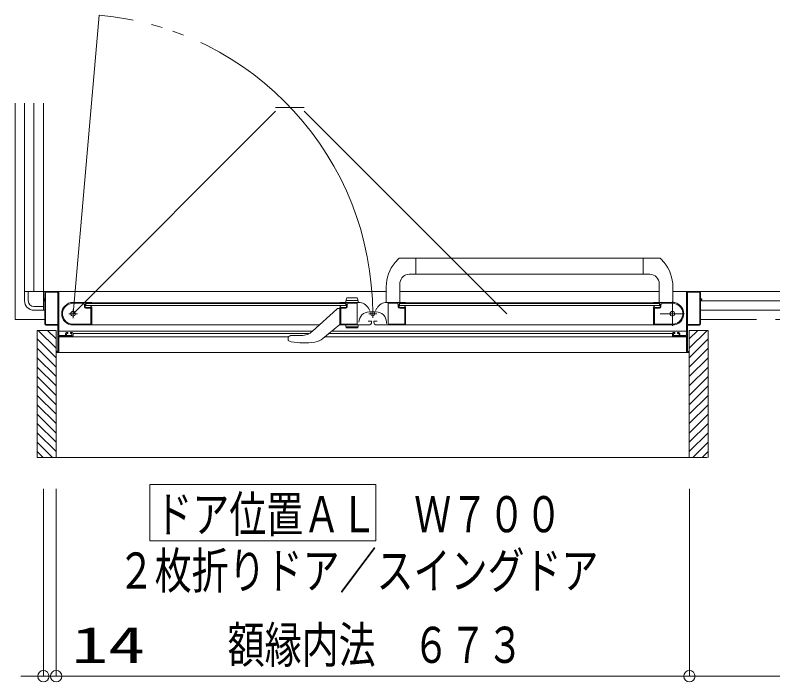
# Model space of a CAD drawing. Units: millimetres on the paper. Extents: x -305 to 305, y -152 to 152.
# Drawn here: x -133.93 to -93.67, y -75.67 to -40.25 of the extents above; entities that cross this region are included whole.
import ezdxf
from ezdxf.enums import TextEntityAlignment as Align

# ---------------------------------------------------------------- set-up
doc = ezdxf.new("R2010")
doc.units = ezdxf.units.MM
doc.linetypes.add('LONG_CHAIN', pattern=[21, 18, -1, 1, -1])
doc.linetypes.add('LONG_DOUBLE_CHAIN', pattern=[21.8, 18, -1, 0.6, -0.6, 0.6, -1])
doc.layers.add('0-0_0', color=7, linetype='Continuous', lineweight=9)
doc.layers.add('0-1_VIEW0001', color=7, linetype='Continuous', lineweight=9)
doc.styles.add('ＭＳ ゴシック', font='')
doc.styles.get('ＭＳ ゴシック').set_extended_font_data('MS Gothic')

# ---------------------------------------------------------------- blocks, each defined once
blk = doc.blocks.new('_ORIGIN')
at = {"layer": '0-0_0'}
blk.add_line((0, 0), (-1, 0), dxfattribs=at)
blk.add_circle((0, 0), 0.5, dxfattribs=at)

msp = doc.modelspace()

# ---------------------------------------------------------------- linework, layer by layer
at = {"layer": '0-0_0'}
for p, q in [((-132.434, -65.416), (-132.434, -75.375)), ((-131.754, -65.416), (-131.754, -75.375)), ((-131.754, -65.416), (-131.754, -75.375)), ((-98.104, -65.416), (-98.104, -75.375)), ((-98.104, -65.416), (-98.104, -75.375)), ((-133.034, -75.375), (-133.634, -75.375)), ((-131.754, -75.375), (-132.434, -75.375)), ((-131.754, -75.375), (-126.506, -75.375)), ((-131.154, -75.375), (-130.554, -75.375)), ((-98.704, -75.375), (-131.154, -75.375)), ((-53.034, -75.375), (-97.504, -75.375))]:
    msp.add_line(p, q, dxfattribs=at)
at = {"layer": '0-1_VIEW0001', "linetype": 'LONG_DOUBLE_CHAIN'}
for p, q in [((-129.471, -40.248), (-130.859, -56.112)), ((-133.934, -44.927), (-133.934, -56.427)), ((-130.859, -56.112), (-120.099, -45.352)), ((-118.573, -45.152), (-120.099, -45.152)), ((-107.812, -56.112), (-118.573, -45.352)), ((-132.359, -56.427), (-133.934, -56.427)), ((-50.934, -56.427), (-97.509, -56.427))]:
    msp.add_line(p, q, dxfattribs=at)
at = {"layer": '0-1_VIEW0001'}
for p, q in [((-133.434, -54.927), (-133.434, -44.927)), ((-133.434, -44.927), (-133.434, -54.927)), ((-132.934, -54.927), (-132.934, -44.927)), ((-132.434, -55.927), (-132.434, -44.927)), ((-113.746, -53.387), (-113.563, -53.189)), ((-100.56, -53.162), (-113.495, -53.162)), ((-112.633, -54.017), (-112.633, -53.162)), ((-100.56, -54.017), (-100.56, -53.162)), ((-100.56, -53.162), (-99.699, -53.162)), ((-99.446, -53.389), (-99.63, -53.189)), ((-112.633, -54.017), (-112.988, -54.017)), ((-100.56, -54.012), (-112.633, -54.012)), ((-100.56, -54.017), (-100.205, -54.017)), ((-114.209, -54.684), (-114.212, -55.502)), ((-113.484, -54.448), (-113.483, -55.502)), ((-99.705, -54.517), (-99.705, -55.512)), ((-98.984, -54.684), (-98.981, -55.502)), ((-133.434, -54.927), (-114.21, -54.927)), ((-133.034, -54.927), (-133.434, -54.927)), ((-133.434, -54.927), (-133.434, -55.427)), ((-133.234, -54.927), (-133.234, -55.427)), ((-132.359, -54.977), (-132.359, -55.312)), ((-132.314, -54.987), (-132.314, -56.667)), ((-114.21, -54.927), (-132.309, -54.927)), ((-131.674, -54.972), (-132.299, -54.972)), ((-131.659, -56.667), (-131.659, -54.987)), ((-131.609, -57.247), (-131.609, -54.952)), ((-99.709, -54.927), (-113.484, -54.927)), ((-97.557, -54.927), (-98.983, -54.927)), ((-98.259, -57.247), (-98.259, -54.952)), ((-98.209, -56.667), (-98.209, -54.987)), ((-98.194, -54.972), (-97.569, -54.972)), ((-97.554, -54.987), (-97.554, -56.667)), ((-97.509, -54.977), (-97.509, -55.312)), ((-132.434, -55.337), (-132.434, -55.357)), ((-132.434, -55.427), (-132.359, -55.427)), ((-132.434, -55.927), (-132.434, -55.527)), ((-132.374, -55.327), (-132.424, -55.327)), ((-132.424, -55.367), (-132.374, -55.367)), ((-132.359, -55.382), (-132.359, -56.677)), ((-129.874, -55.512), (-130.859, -55.512)), ((-130.329, -55.557), (-130.859, -55.557)), ((-116.684, -55.527), (-129.859, -55.527)), ((-129.859, -55.553), (-129.859, -55.527)), ((-116.684, -55.527), (-116.684, -55.553)), ((-116.669, -55.512), (-115.683, -55.512)), ((-116.385, -55.512), (-116.333, -55.318)), ((-116.358, -55.412), (-115.711, -55.412)), ((-115.809, -55.262), (-116.26, -55.262)), ((-115.769, -55.557), (-116.219, -55.557)), ((-115.685, -55.512), (-115.737, -55.318)), ((-113.199, -55.512), (-114.185, -55.512)), ((-114.099, -55.557), (-113.649, -55.557)), ((-113.184, -55.527), (-100.009, -55.527)), ((-113.184, -55.527), (-113.184, -55.553)), ((-100.009, -55.553), (-100.009, -55.527)), ((-99.994, -55.512), (-99.009, -55.512)), ((-99.539, -55.557), (-99.009, -55.557)), ((-97.509, -55.382), (-97.509, -56.677)), ((-97.509, -55.427), (-52.434, -55.427)), ((-97.494, -55.327), (-97.444, -55.327)), ((-97.444, -55.367), (-97.494, -55.367)), ((-97.434, -55.337), (-97.434, -55.357)), ((-132.934, -55.727), (-132.434, -55.727)), ((-132.434, -55.927), (-132.934, -55.927)), ((-132.434, -55.927), (-132.359, -55.927)), ((-132.359, -55.927), (-132.434, -55.927)), ((-130.254, -55.747), (-130.254, -55.632)), ((-130.209, -55.727), (-130.209, -55.602)), ((-116.359, -55.577), (-130.184, -55.577)), ((-130.184, -55.677), (-130.184, -55.577)), ((-116.359, -55.677), (-130.184, -55.677)), ((-129.919, -55.822), (-130.179, -55.822)), ((-129.934, -55.777), (-130.159, -55.777)), ((-129.909, -56.652), (-129.909, -55.832)), ((-129.888, -55.737), (-129.894, -55.737)), ((-129.88, -55.575), (-129.866, -55.566)), ((-129.866, -55.748), (-129.88, -55.739)), ((-129.859, -56.702), (-129.859, -55.76)), ((-116.846, -55.866), (-118.134, -57.044)), ((-116.684, -55.837), (-116.775, -55.837)), ((-116.684, -55.76), (-116.684, -56.702)), ((-116.677, -55.566), (-116.663, -55.575)), ((-116.663, -55.739), (-116.677, -55.748)), ((-116.649, -55.737), (-116.655, -55.737)), ((-116.634, -55.837), (-116.634, -56.652)), ((-116.369, -55.822), (-116.619, -55.822)), ((-116.384, -55.777), (-116.609, -55.777)), ((-116.359, -55.577), (-116.359, -55.677)), ((-116.334, -55.602), (-116.334, -55.727)), ((-116.294, -55.632), (-116.294, -55.747)), ((-115.754, -56.652), (-115.754, -55.572)), ((-115.088, -55.942), (-115.163, -55.812)), ((-114.78, -55.942), (-114.705, -55.812)), ((-114.114, -56.652), (-114.114, -55.572)), ((-113.574, -55.632), (-113.574, -55.747)), ((-113.534, -55.602), (-113.534, -55.727)), ((-113.509, -55.577), (-113.509, -55.677)), ((-113.509, -55.577), (-99.684, -55.577)), ((-113.509, -55.677), (-99.684, -55.677)), ((-113.499, -55.822), (-113.249, -55.822)), ((-113.484, -55.777), (-113.259, -55.777)), ((-113.234, -55.837), (-113.234, -56.652)), ((-113.219, -55.737), (-113.213, -55.737)), ((-113.191, -55.566), (-113.205, -55.575)), ((-113.205, -55.739), (-113.191, -55.748)), ((-113.184, -56.712), (-113.184, -55.76)), ((-100.009, -56.702), (-100.009, -55.76)), ((-99.988, -55.575), (-100.002, -55.566)), ((-100.002, -55.748), (-99.988, -55.739)), ((-99.98, -55.737), (-99.974, -55.737)), ((-99.959, -56.652), (-99.959, -55.832)), ((-99.949, -55.822), (-99.689, -55.822)), ((-99.934, -55.777), (-99.709, -55.777)), ((-99.684, -55.677), (-99.684, -55.577)), ((-99.659, -55.727), (-99.659, -55.602)), ((-99.614, -55.747), (-99.614, -55.632)), ((-97.509, -55.927), (-52.434, -55.927)), ((-52.434, -55.927), (-97.509, -55.927)), ((-114.744, -56.018), (-115.124, -56.018)), ((-132.309, -56.727), (-131.674, -56.727)), ((-132.299, -56.682), (-131.674, -56.682)), ((-131.659, -56.742), (-131.659, -58.112)), ((-130.933, -56.662), (-129.919, -56.662)), ((-130.859, -56.712), (-117.771, -56.712)), ((-117.579, -57.425), (-116.684, -56.687)), ((-116.714, -56.712), (-115.144, -56.712)), ((-116.624, -56.662), (-115.764, -56.662)), ((-116.385, -56.712), (-116.351, -56.836)), ((-115.019, -56.507), (-115.169, -56.507)), ((-114.994, -56.562), (-114.994, -56.532)), ((-114.874, -56.562), (-114.874, -56.532)), ((-114.849, -56.507), (-114.699, -56.507)), ((-113.153, -56.712), (-114.724, -56.712)), ((-114.204, -56.638), (-114.204, -56.558)), ((-113.244, -56.662), (-114.104, -56.662)), ((-99.009, -56.712), (-113.184, -56.712)), ((-98.935, -56.662), (-99.949, -56.662)), ((-98.209, -56.742), (-98.209, -58.112)), ((-97.569, -56.682), (-98.194, -56.682)), ((-97.559, -56.727), (-98.194, -56.727)), ((-131.759, -57.952), (-132.709, -57.002)), ((-131.759, -57.452), (-132.209, -57.002)), ((-131.759, -63.752), (-131.759, -57.002)), ((-131.609, -57.033), (-118.122, -57.033)), ((-131.259, -57.162), (-131.259, -57.247)), ((-131.154, -57.112), (-131.209, -57.112)), ((-131.199, -57.162), (-131.154, -57.162)), ((-131.139, -57.147), (-131.139, -57.127)), ((-130.989, -57.127), (-130.989, -57.147)), ((-130.909, -57.112), (-130.974, -57.112)), ((-130.974, -57.162), (-130.929, -57.162)), ((-130.859, -57.262), (-130.859, -57.162)), ((-130.859, -57.173), (-118.319, -57.173)), ((-117.274, -57.173), (-99.009, -57.173)), ((-117.104, -57.033), (-98.259, -57.033)), ((-116.358, -56.812), (-115.711, -56.812)), ((-115.752, -56.862), (-116.318, -56.862)), ((-99.009, -57.262), (-99.009, -57.162)), ((-98.959, -57.112), (-98.894, -57.112)), ((-98.894, -57.162), (-98.939, -57.162)), ((-98.879, -57.127), (-98.879, -57.147)), ((-98.729, -57.147), (-98.729, -57.127)), ((-98.714, -57.112), (-98.659, -57.112)), ((-98.669, -57.162), (-98.714, -57.162)), ((-98.609, -57.162), (-98.609, -57.247)), ((-98.109, -57.452), (-97.659, -57.002)), ((-98.109, -57.952), (-97.159, -57.002)), ((-98.109, -57.002), (-97.109, -57.002)), ((-98.109, -63.752), (-98.109, -57.002)), ((-97.109, -63.752), (-97.109, -57.002)), ((-131.759, -58.452), (-132.759, -57.452)), ((-131.609, -58.162), (-131.609, -57.327)), ((-131.609, -57.35), (-119.434, -57.35)), ((-131.274, -57.262), (-131.594, -57.262)), ((-131.594, -57.312), (-130.909, -57.312)), ((-131.214, -57.247), (-131.214, -57.177)), ((-130.929, -57.262), (-131.199, -57.262)), ((-130.914, -57.177), (-130.914, -57.247)), ((-119.434, -57.409), (-119.434, -57.491)), ((-119.421, -57.534), (-119.421, -57.533)), ((-119.421, -57.534), (-119.386, -57.561)), ((-119.399, -57.332), (-119.401, -57.334)), ((-119.271, -57.605), (-119.386, -57.561)), ((-118.718, -57.271), (-119.237, -57.271)), ((-117.489, -57.35), (-98.259, -57.35)), ((-98.274, -57.312), (-98.959, -57.312)), ((-98.954, -57.177), (-98.954, -57.247)), ((-98.939, -57.262), (-98.669, -57.262)), ((-98.654, -57.247), (-98.654, -57.177)), ((-98.594, -57.262), (-98.274, -57.262)), ((-98.259, -58.162), (-98.259, -57.327)), ((-98.109, -58.452), (-97.109, -57.452)), ((-131.759, -58.952), (-132.759, -57.952)), ((-98.109, -58.952), (-97.109, -57.952)), ((-131.674, -58.127), (-131.744, -58.127)), ((-131.744, -58.177), (-131.624, -58.177)), ((-131.609, -58.177), (-98.259, -58.177)), ((-98.124, -58.177), (-98.244, -58.177)), ((-98.194, -58.127), (-98.124, -58.127)), ((-131.759, -59.452), (-132.759, -58.452)), ((-98.109, -59.452), (-97.109, -58.452)), ((-131.759, -59.952), (-132.759, -58.952)), ((-98.109, -59.952), (-97.109, -58.952)), ((-131.759, -60.452), (-132.759, -59.452)), ((-98.109, -60.452), (-97.109, -59.452)), ((-131.759, -60.952), (-132.759, -59.952)), ((-98.109, -60.952), (-97.109, -59.952)), ((-131.759, -61.452), (-132.759, -60.452)), ((-98.109, -61.452), (-97.109, -60.452)), ((-131.759, -61.952), (-132.759, -60.952)), ((-98.109, -61.952), (-97.109, -60.952)), ((-131.759, -62.452), (-132.759, -61.452)), ((-98.109, -62.452), (-97.109, -61.452)), ((-131.759, -62.947), (-132.759, -61.947)), ((-98.109, -62.947), (-97.109, -61.947)), ((-131.759, -63.442), (-132.759, -62.442)), ((-98.109, -63.442), (-97.109, -62.442)), ((-131.944, -63.752), (-132.759, -62.937)), ((-97.924, -63.752), (-97.109, -62.937)), ((-132.439, -63.752), (-132.759, -63.432)), ((-97.429, -63.752), (-97.109, -63.432)), ((-97.16, -63.752), (-132.759, -63.752)), ((-126.77, -68.182), (-126.77, -65.182)), ((-126.77, -65.182), (-114.77, -65.182)), ((-114.77, -68.182), (-114.77, -65.182)), ((-126.77, -68.182), (-114.77, -68.182))]:
    msp.add_line(p, q, dxfattribs=at)
at = {"layer": '0-1_VIEW0001', "linetype": 'LONG_CHAIN'}
for p, q in [((-99.009, -55.462), (-99.009, -56.762)), ((-130.859, -56.342), (-130.859, -55.882)), ((-114.934, -56.324), (-114.934, -55.933)), ((-131.089, -56.112), (-130.629, -56.112)), ((-114.721, -56.112), (-115.146, -56.112)), ((-99.659, -56.112), (-98.359, -56.112))]:
    msp.add_line(p, q, dxfattribs=at)
at = {"layer": '0-1_VIEW0001', "color": 5}
msp.add_line((-131.759, -57.002), (-131.759, -63.752), dxfattribs=at)
at = {"layer": '0-1_VIEW0001'}
for points in [[(-97.559, -54.927), (-51.434, -54.927), (-51.434, -44.927)], [(-116.385, -56.712), (-115.685, -56.712), (-115.718, -56.836)], [(-132.759, -63.752), (-132.759, -57.002), (-131.759, -57.002)], [(-119.434, -57.491), (-119.434, -57.493), (-119.434, -57.495), (-119.433, -57.497), (-119.433, -57.5), (-119.433, -57.502), (-119.432, -57.504), (-119.432, -57.506), (-119.432, -57.509), (-119.431, -57.511), (-119.431, -57.513), (-119.43, -57.515), (-119.429, -57.517), (-119.429, -57.52), (-119.428, -57.522), (-119.427, -57.524), (-119.426, -57.526), (-119.425, -57.528), (-119.424, -57.53), (-119.422, -57.532), (-119.421, -57.533)], [(-119.398, -57.332), (-119.397, -57.331), (-119.396, -57.33), (-119.395, -57.33), (-119.394, -57.329), (-119.393, -57.328), (-119.392, -57.327), (-119.39, -57.326), (-119.389, -57.324), (-119.387, -57.323), (-119.386, -57.322), (-119.385, -57.321), (-119.383, -57.32), (-119.382, -57.319), (-119.38, -57.318), (-119.379, -57.317), (-119.377, -57.316), (-119.376, -57.315), (-119.374, -57.314), (-119.373, -57.313), (-119.37, -57.311), (-119.366, -57.309), (-119.363, -57.307), (-119.36, -57.305), (-119.357, -57.303), (-119.353, -57.301), (-119.349, -57.299), (-119.346, -57.297), (-119.342, -57.295), (-119.338, -57.293), (-119.334, -57.292), (-119.331, -57.29), (-119.327, -57.289), (-119.323, -57.287), (-119.319, -57.286), (-119.315, -57.284), (-119.311, -57.283), (-119.307, -57.282), (-119.303, -57.28), (-119.298, -57.279)], [(-119.298, -57.279), (-119.294, -57.278), (-119.29, -57.277), (-119.286, -57.276), (-119.282, -57.275), (-119.277, -57.275), (-119.273, -57.274), (-119.269, -57.273), (-119.264, -57.273), (-119.26, -57.272), (-119.255, -57.272), (-119.253, -57.271), (-119.251, -57.271), (-119.249, -57.271), (-119.247, -57.271), (-119.245, -57.271), (-119.243, -57.271), (-119.241, -57.271), (-119.238, -57.271), (-119.236, -57.271), (-119.234, -57.271)]]:
    msp.add_lwpolyline(points, dxfattribs=at)
for centre, radius in [((-130.859, -56.112), 0.125), ((-114.934, -56.112), 0.113), ((-99.009, -56.112), 0.125)]:
    msp.add_circle(centre, radius, dxfattribs=at)
at = {"layer": '0-1_VIEW0001', "linetype": 'LONG_DOUBLE_CHAIN'}
msp.add_arc((-130.859, -56.112), 15.925, 0, 85, dxfattribs=at)
at = {"layer": '0-1_VIEW0001'}
for centre, radius, start, end in [((-112.139, -54.692), 2.07, 140.9419, 179.8), ((-113.494, -53.262), 0.1, 90, 133.4724), ((-99.699, -53.262), 0.1, 46.5276, 90), ((-101.054, -54.692), 2.07, 0.2, 39.0242), ((-112.988, -54.517), 0.5, 90, 172.0444), ((-100.205, -54.517), 0.5, 0, 90), ((-132.309, -54.977), 0.05, 90, 180), ((-132.299, -54.987), 0.015, 90, 180), ((-131.674, -54.987), 0.015, 0, 90), ((-131.634, -54.952), 0.025, 0, 90), ((-98.234, -54.952), 0.025, 90, 180), ((-98.194, -54.987), 0.015, 90, 180), ((-97.569, -54.987), 0.015, 0, 90), ((-97.559, -54.977), 0.05, 0, 90), ((-132.934, -55.427), 0.5, 180, 270), ((-132.934, -55.427), 0.3, 180, 270), ((-132.424, -55.337), 0.01, 90, 180), ((-132.424, -55.357), 0.01, 180, 270), ((-132.374, -55.312), 0.015, 270, 0), ((-132.374, -55.382), 0.015, 0, 90), ((-130.859, -56.112), 0.6, 90, 270), ((-130.859, -56.112), 0.555, 90, 262.2329), ((-130.329, -55.632), 0.075, 0, 90), ((-129.874, -55.527), 0.015, 0, 90), ((-129.874, -55.553), 0.015, 300.9638, 0), ((-116.669, -55.527), 0.015, 90, 180), ((-116.669, -55.553), 0.015, 180, 239.0362), ((-116.26, -55.337), 0.075, 90, 165), ((-116.219, -55.632), 0.075, 90, 180), ((-115.809, -55.337), 0.075, 15, 90), ((-115.769, -55.572), 0.015, 0, 90), ((-115.683, -56.112), 0.6, 30, 90), ((-114.185, -56.112), 0.6, 90, 150), ((-114.099, -55.572), 0.015, 90, 180), ((-113.649, -55.632), 0.075, 0, 90), ((-113.199, -55.527), 0.015, 0, 90), ((-113.199, -55.553), 0.015, 300.9638, 0), ((-99.994, -55.527), 0.015, 90, 180), ((-99.994, -55.553), 0.015, 180, 239.0362), ((-99.539, -55.632), 0.075, 90, 180), ((-99.009, -56.112), 0.6, 270, 90), ((-99.009, -56.112), 0.555, 277.7671, 90), ((-97.494, -55.312), 0.015, 180, 270), ((-97.494, -55.382), 0.015, 90, 180), ((-97.444, -55.337), 0.01, 0, 90), ((-97.444, -55.357), 0.01, 270, 0), ((-130.179, -55.747), 0.075, 180, 270), ((-130.184, -55.602), 0.025, 90, 180), ((-130.159, -55.727), 0.05, 180, 270), ((-129.934, -55.752), 0.025, 270, 0), ((-129.919, -55.832), 0.01, 0, 90), ((-129.894, -55.752), 0.015, 90, 180), ((-129.888, -55.562), 0.015, 270, 300.9638), ((-129.888, -55.752), 0.015, 59.0362, 90), ((-129.874, -55.76), 0.015, 0, 59.0362), ((-116.775, -55.937), 0.1, 90, 132.4362), ((-116.669, -55.76), 0.015, 120.9638, 180), ((-116.655, -55.562), 0.015, 239.0362, 270), ((-116.655, -55.752), 0.015, 90, 120.9638), ((-116.649, -55.752), 0.015, 0, 90), ((-116.609, -55.752), 0.025, 180, 270), ((-116.619, -55.837), 0.015, 90, 180), ((-116.384, -55.727), 0.05, 270, 0), ((-116.369, -55.747), 0.075, 270, 0), ((-116.359, -55.602), 0.025, 0, 90), ((-113.499, -55.747), 0.075, 180, 270), ((-113.509, -55.602), 0.025, 90, 180), ((-113.484, -55.727), 0.05, 180, 270), ((-113.259, -55.752), 0.025, 270, 0), ((-113.249, -55.837), 0.015, 0, 90), ((-113.219, -55.752), 0.015, 90, 180), ((-113.213, -55.562), 0.015, 270, 300.9638), ((-113.213, -55.752), 0.015, 59.0362, 90), ((-113.199, -55.76), 0.015, 0, 59.0362), ((-99.994, -55.76), 0.015, 120.9638, 180), ((-99.98, -55.562), 0.015, 239.0362, 270), ((-99.98, -55.752), 0.015, 90, 120.9638), ((-99.974, -55.752), 0.015, 0, 90), ((-99.934, -55.752), 0.025, 180, 270), ((-99.949, -55.832), 0.01, 90, 180), ((-99.709, -55.727), 0.05, 270, 0), ((-99.689, -55.747), 0.075, 270, 0), ((-99.684, -55.602), 0.025, 0, 90), ((-115.124, -56.558), 0.54, 90, 180), ((-114.744, -56.558), 0.54, 0, 90), ((-132.309, -56.677), 0.05, 180, 270), ((-132.299, -56.667), 0.015, 180, 270), ((-131.674, -56.667), 0.015, 270, 0), ((-131.674, -56.742), 0.015, 0, 90), ((-130.933, -56.652), 0.01, 262.2329, 270), ((-130.759, -56.697), 0.015, 270, 272.6935), ((-129.919, -56.652), 0.01, 270, 0), ((-129.869, -56.702), 0.01, 270, 0), ((-116.674, -56.702), 0.01, 180, 270), ((-116.624, -56.652), 0.01, 180, 270), ((-115.764, -56.652), 0.01, 270, 0), ((-115.144, -56.562), 0.15, 270, 0), ((-115.019, -56.532), 0.025, 0, 90), ((-114.849, -56.532), 0.025, 90, 180), ((-114.724, -56.562), 0.15, 180, 270), ((-114.104, -56.652), 0.01, 180, 270), ((-113.244, -56.652), 0.01, 270, 0), ((-113.194, -56.702), 0.01, 270, 0), ((-99.999, -56.702), 0.01, 180, 270), ((-99.949, -56.652), 0.01, 180, 270), ((-98.935, -56.652), 0.01, 270, 277.7671), ((-98.194, -56.667), 0.015, 180, 270), ((-98.194, -56.742), 0.015, 90, 180), ((-97.569, -56.667), 0.015, 270, 0), ((-97.559, -56.677), 0.05, 270, 0), ((-131.209, -57.162), 0.05, 90, 180), ((-131.199, -57.177), 0.015, 90, 180), ((-131.154, -57.127), 0.015, 0, 90), ((-131.154, -57.147), 0.015, 270, 0), ((-130.974, -57.127), 0.015, 90, 180), ((-130.974, -57.147), 0.015, 180, 270), ((-130.929, -57.177), 0.015, 0, 90), ((-130.909, -57.162), 0.05, 0, 90), ((-118.718, -56.406), 0.865, 270, 312.4362), ((-116.318, -56.827), 0.035, 195, 270), ((-115.752, -56.827), 0.035, 270, 345), ((-98.959, -57.162), 0.05, 90, 180), ((-98.939, -57.177), 0.015, 90, 180), ((-98.894, -57.127), 0.015, 0, 90), ((-98.894, -57.147), 0.015, 270, 0), ((-98.714, -57.127), 0.015, 90, 180), ((-98.714, -57.147), 0.015, 180, 270), ((-98.669, -57.177), 0.015, 0, 90), ((-98.659, -57.162), 0.05, 0, 90), ((-131.594, -57.247), 0.015, 180, 270), ((-131.594, -57.327), 0.015, 90, 180), ((-131.274, -57.247), 0.015, 270, 0), ((-131.199, -57.247), 0.015, 180, 270), ((-130.929, -57.247), 0.015, 270, 0), ((-130.909, -57.262), 0.05, 270, 0), ((-119.334, -57.409), 0.1, 131.8103, 180), ((-118.152, -56.731), 0.9, 279.2884, 309.5), ((-98.959, -57.262), 0.05, 180, 270), ((-98.939, -57.247), 0.015, 180, 270), ((-98.669, -57.247), 0.015, 270, 0), ((-98.594, -57.247), 0.015, 180, 270), ((-98.274, -57.247), 0.015, 270, 0), ((-98.274, -57.327), 0.015, 0, 90), ((-118.599, -53.997), 3.67, 259.4547, 279.2884), ((-131.744, -58.142), 0.015, 90, 180), ((-131.744, -58.162), 0.015, 180, 270), ((-131.674, -58.112), 0.015, 270, 0), ((-131.624, -58.162), 0.015, 270, 0), ((-98.244, -58.162), 0.015, 180, 270), ((-98.194, -58.112), 0.015, 180, 270), ((-98.124, -58.142), 0.015, 0, 90), ((-98.124, -58.162), 0.015, 270, 0)]:
    msp.add_arc(centre, radius, start, end, dxfattribs=at)

# ---------------------------------------------------------------- block references
at = {"layer": '0-0_0', "xscale": 0.6, "yscale": 0.6}
for p in [(-132.434, -75.375), (-98.104, -75.375)]:
    msp.add_blockref('_ORIGIN', p, dxfattribs=at)
at = {"layer": '0-0_0', "xscale": 0.6, "yscale": 0.6, "rotation": 180}
for p in [(-131.754, -75.375), (-131.754, -75.375), (-98.104, -75.375)]:
    msp.add_blockref('_ORIGIN', p, dxfattribs=at)

# ---------------------------------------------------------------- texts
at = {"layer": '0-0_0', "style": 'ＭＳ ゴシック'}
for s, width, p in [('額縁内法\u3000６７３', 0.75, (-122.64, -75.246)), ('14', 1.5, (-130.945, -75.246))]:
    msp.add_text(s, height=1.921, dxfattribs=dict(at, width=width)).set_placement(p, align=Align.BOTTOM_LEFT)
at = {"layer": '0-1_VIEW0001', "style": 'ＭＳ ゴシック', "width": 0.75}
for s, p in [('ドア位置ＡＬ\u3000Ｗ７００', (-126.484, -68.302)), ('２枚折りドア／スイングドア', (-128.484, -71.299))]:
    msp.add_text(s, height=1.921, dxfattribs=at).set_placement(p, align=Align.BOTTOM_LEFT)

doc.saveas('drawing.dxf')
